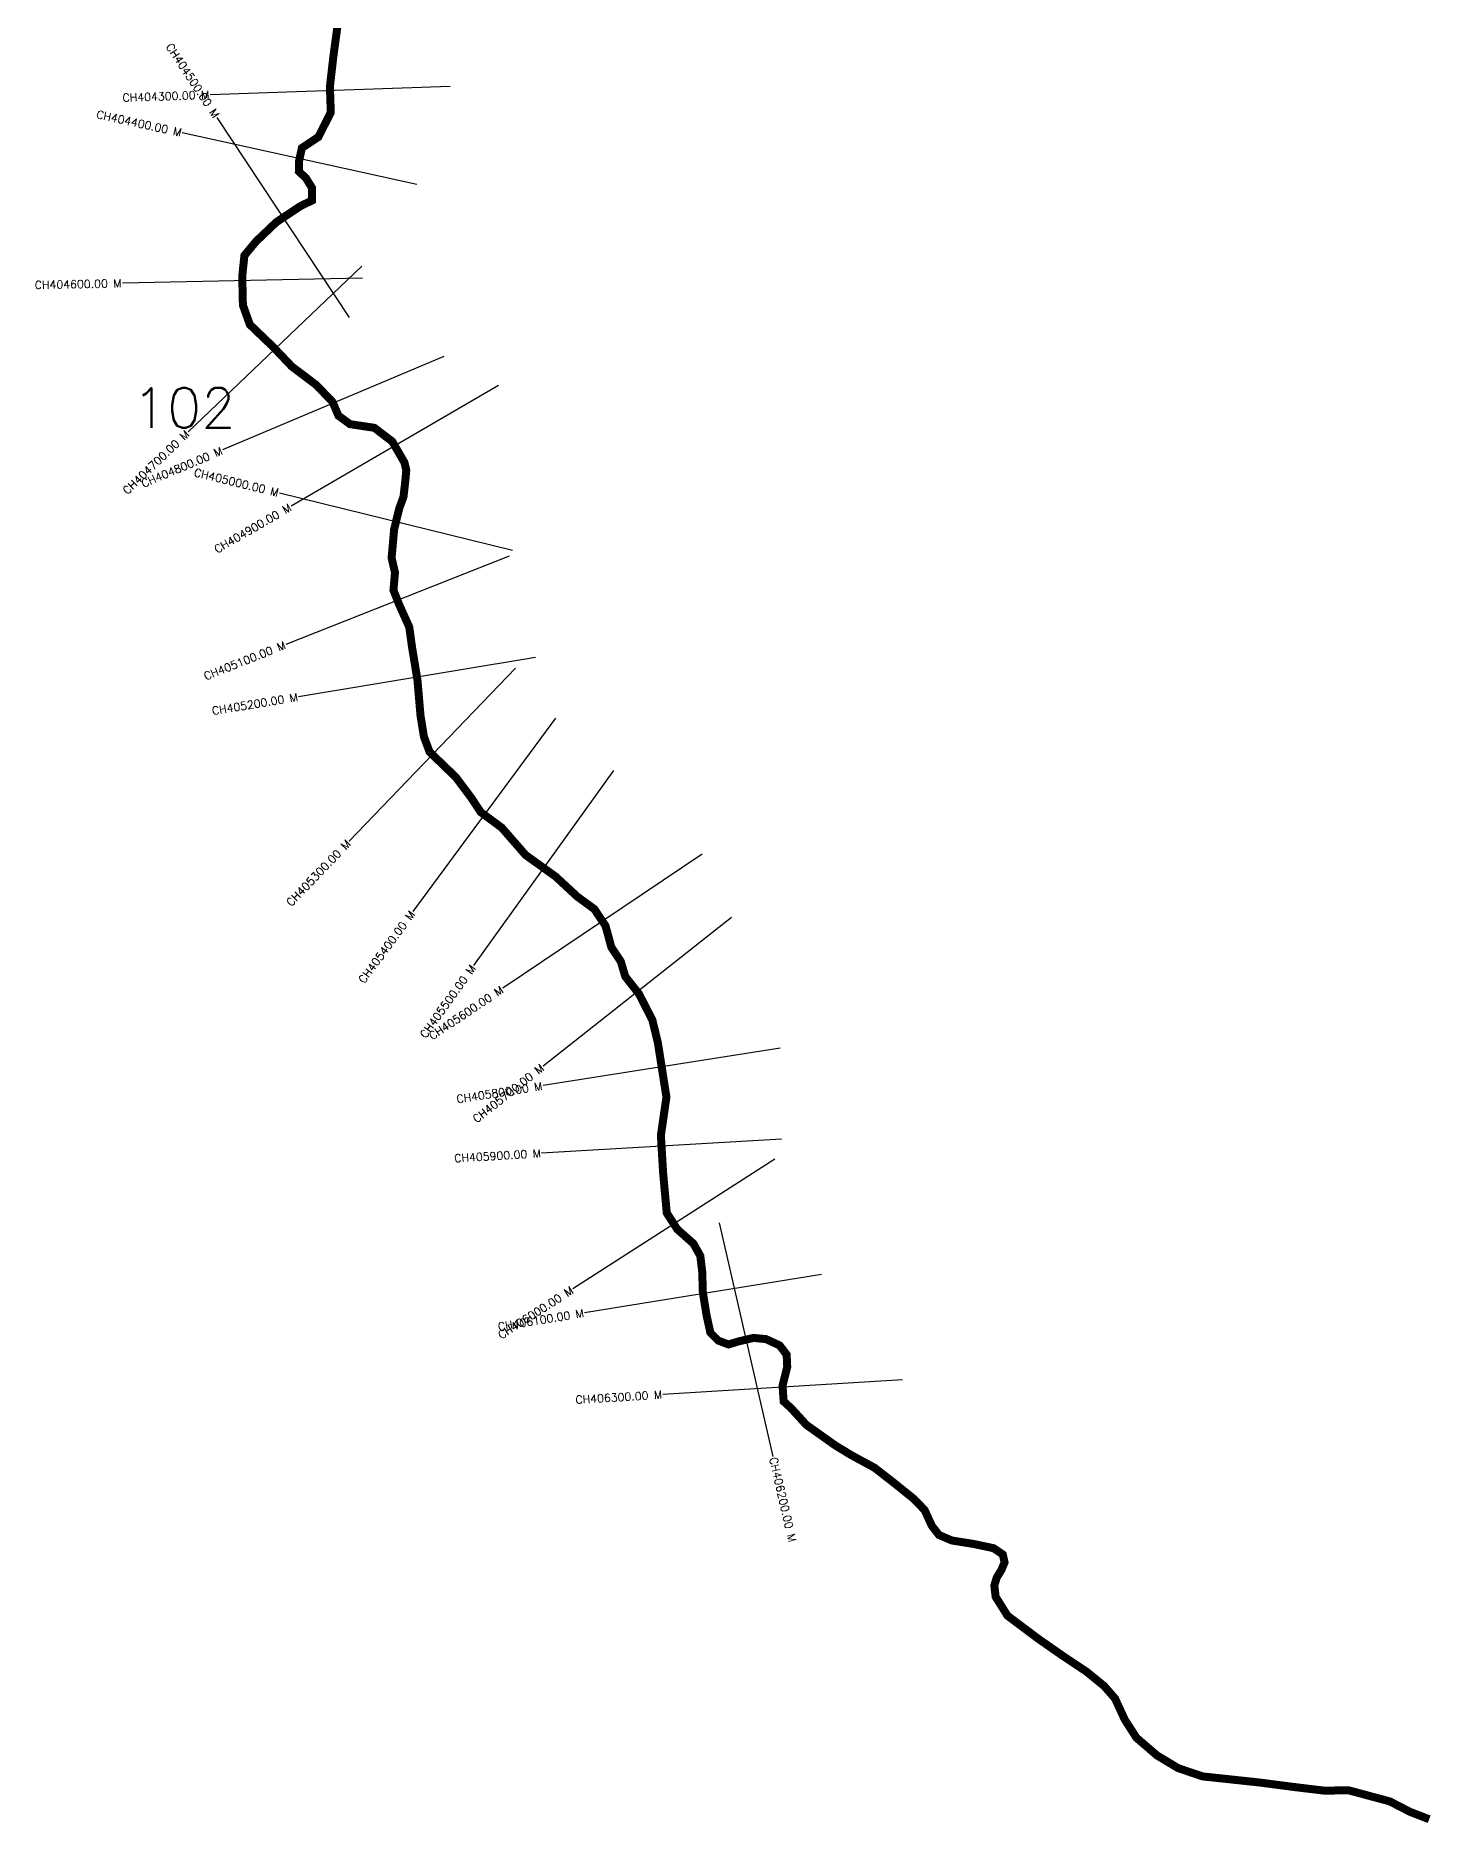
# Model space of a CAD drawing. Header units: metres. Extents: x 302061 to 307079, y 1940173 to 1944673.
# Drawn here: x 302061 to 303806, y 1940173 to 1942408 of the extents above; entities that cross this region are included whole.
import ezdxf
from ezdxf.enums import TextEntityAlignment as Align

# ---------------------------------------------------------------- set-up
doc = ezdxf.new("R2010")
doc.units = ezdxf.units.M
for name, color, linetype in [('CS', 134, 'Continuous'), ('CSMark', 6, 'Continuous'), ('UNPROTECTED', 10, 'Continuous')]:
    doc.layers.add(name, color=color, linetype=linetype)
doc.styles.get("Standard").update_dxf_attribs({"font": 'simplex.shx'})

msp = doc.modelspace()

# ---------------------------------------------------------------- linework, layer by layer
at = {"layer": 'CS'}
for p, q in [((302578.1, 1942344.1), (302278.3, 1942334)), ((302452.6, 1942055.4), (302287.1, 1942305.6)), ((302536.6, 1942221.9), (302243.6, 1942286.3)), ((302468.6, 1942104.5), (302168.7, 1942098.3)), ((302467.9, 1942119.8), (302250.8, 1941912.7)), ((302570.3, 1942006.6), (302293.9, 1941889.9)), ((302638.8, 1941970.3), (302379.4, 1941819.7)), ((302656.1, 1941764.2), (302364.9, 1941836.1)), ((302651.9, 1941757.3), (302372.9, 1941646.8)), ((302684.8, 1941630.4), (302388.8, 1941581.5)), ((302659.8, 1941617.3), (302452, 1941401)), ((302709.9, 1941554.6), (302531.8, 1941313.2)), ((302782.2, 1941489.5), (302607.5, 1941245.7)), ((302892.9, 1941384.8), (302644, 1941217.3)), ((302929.8, 1941305.7), (302694.3, 1941119.9)), ((302990.6, 1941142.1), (302694.3, 1941095.4)), ((302992, 1941028.4), (302692.5, 1941011)), ((302983.8, 1941003.7), (302731.4, 1940841.5)), ((302914.1, 1940924.1), (302981.5, 1940631.7)), ((303042.2, 1940859.3), (302746, 1940811.4)), ((303143.4, 1940727.6), (302844, 1940709.3))]:
    msp.add_line(p, q, dxfattribs=at)
at = {"layer": 'UNPROTECTED', "const_width": 10, "flags": 128}
msp.add_lwpolyline([(302441.3, 1942448.3), (302432.2, 1942380.7), (302428, 1942343.9), (302429.1, 1942311.8), (302413.6, 1942281.1), (302393, 1942267.4), (302389.6, 1942251.8), (302389.2, 1942238.1), (302398, 1942229.8), (302405.6, 1942217.6), (302405.6, 1942201.7), (302391.5, 1942194.9), (302361.1, 1942174.7), (302336, 1942150.8), (302321.2, 1942133), (302318.5, 1942107.3), (302319.3, 1942070.9), (302328, 1942046.6), (302357.3, 1942018.5), (302380.1, 1941994.5), (302410.9, 1941971.2), (302431.4, 1941949.9), (302438.6, 1941932.8), (302453.1, 1941922.2), (302483.5, 1941917.6), (302505.9, 1941900.5), (302521.1, 1941874.3), (302523.4, 1941864.7), (302522.2, 1941851), (302519.9, 1941831.3), (302514.6, 1941816.8), (302508.2, 1941790.6), (302505.1, 1941754.9), (302509.3, 1941736.7), (302507.4, 1941714.7), (302514.6, 1941696.4), (302527.1, 1941668.7), (302530.6, 1941643.5), (302537.4, 1941602.1), (302541.2, 1941557.7), (302545.4, 1941531.7), (302552.6, 1941512.4), (302562.5, 1941502.9), (302585.5, 1941480.7), (302604.7, 1941455), (302616.4, 1941437.2), (302642.7, 1941417.8), (302672.4, 1941383.7), (302710, 1941356.7), (302737, 1941331.7), (302758.3, 1941316.1), (302772.3, 1941295.2), (302779.6, 1941268.3), (302791.3, 1941250.8), (302797, 1941231.8), (302814.1, 1941210.1), (302830.8, 1941177.5), (302837.7, 1941149), (302848.4, 1941081.1), (302841.5, 1941033.4), (302844.2, 1940987.1), (302848.8, 1940936.3), (302861.9, 1940915.9), (302882, 1940898.1), (302890.7, 1940882.7), (302893.1, 1940862.9), (302893.9, 1940837), (302898.5, 1940808.5), (302903.3, 1940786.6), (302913.2, 1940776.7), (302926, 1940771.9), (302938.3, 1940775.7), (302957.1, 1940780.1), (302972.8, 1940778.6), (302989.9, 1940770.7), (302998.6, 1940759.1), (302999.3, 1940744), (302993.5, 1940720.6), (302994.8, 1940700.8), (303004.2, 1940692.2), (303023.2, 1940671.4), (303059.7, 1940645.5), (303079.3, 1940633.6), (303108.5, 1940617.7), (303133.3, 1940598.4), (303157.2, 1940579.1), (303171, 1940564.9), (303179.9, 1940545.3), (303188.9, 1940533.8), (303204.9, 1940526.9), (303232.1, 1940522.6), (303257, 1940517.3), (303268.6, 1940509.5), (303270.8, 1940499.4), (303266.9, 1940490.2), (303260.9, 1940480.3), (303258, 1940470.5), (303259.7, 1940456.5), (303274.4, 1940433), (303312.3, 1940404.5), (303343.7, 1940382.6), (303373, 1940363.1), (303395.2, 1940345), (303408.9, 1940329.3), (303420.8, 1940303.3), (303435.5, 1940280.4), (303461.3, 1940258.2), (303487.6, 1940242.4), (303518.5, 1940232), (303588.8, 1940224.5), (303633.2, 1940218.7), (303669.8, 1940214.3), (303700.9, 1940214.6), (303752.1, 1940200.8), (303777.2, 1940187.8), (303801.3, 1940178.5)], dxfattribs=at)

# ---------------------------------------------------------------- texts
at = {"insert": (302181.5, 1941967.5), "char_height": 50, "attachment_point": 1}
msp.add_mtext_dynamic_manual_height_columns('102', width=70.183, gutter_width=1, heights=[0], dxfattribs=at)
at = {"layer": 'CSMark'}
for s, rotation, p in [('CH404500.00 M', 303.5007, (302286.5, 1942306.4)), ('CH404300.00 M', 1.9373, (302277.3, 1942333.9)), ('CH404400.00 M', 347.6029, (302242.6, 1942286.5)), ('CH404600.00 M', 1.1863, (302167.7, 1942098.3)), ('CH404700.00 M', 43.6439, (302250.1, 1941912)), ('CH404800.00 M', 22.8985, (302293, 1941889.5)), ('CH405000.00 M', 346.1419, (302363.9, 1941836.3)), ('CH404900.00 M', 30.1452, (302378.5, 1941819.2)), ('CH405100.00 M', 21.6007, (302372, 1941646.5)), ('CH405200.00 M', 9.3841, (302387.8, 1941581.3)), ('CH405300.00 M', 46.1421, (302451.3, 1941400.3)), ('CH405400.00 M', 53.5681, (302531.2, 1941312.4)), ('CH405500.00 M', 54.3726, (302606.9, 1941244.8)), ('CH405600.00 M', 33.9404, (302643.1, 1941216.7)), ('CH405700.00 M', 38.2752, (302693.5, 1941119.3)), ('CH405800.00 M', 8.9504, (302693.3, 1941095.2)), ('CH405900.00 M', 3.3296, (302691.6, 1941010.9)), ('CH406000.00 M', 32.7232, (302730.6, 1940840.9)), ('CH406100.00 M', 9.1805, (302745.1, 1940811.3)), ('CH406300.00 M', 3.4824, (302843, 1940709.3))]:
    msp.add_text(s, height=10, rotation=rotation, dxfattribs=at).set_placement(p, align=Align.MIDDLE_RIGHT)
msp.add_text('CH406200.00 M', height=10, rotation=282.9862, dxfattribs=at).set_placement((302981.7, 1940630.8), align=Align.MIDDLE_LEFT)

doc.saveas('drawing.dxf')
